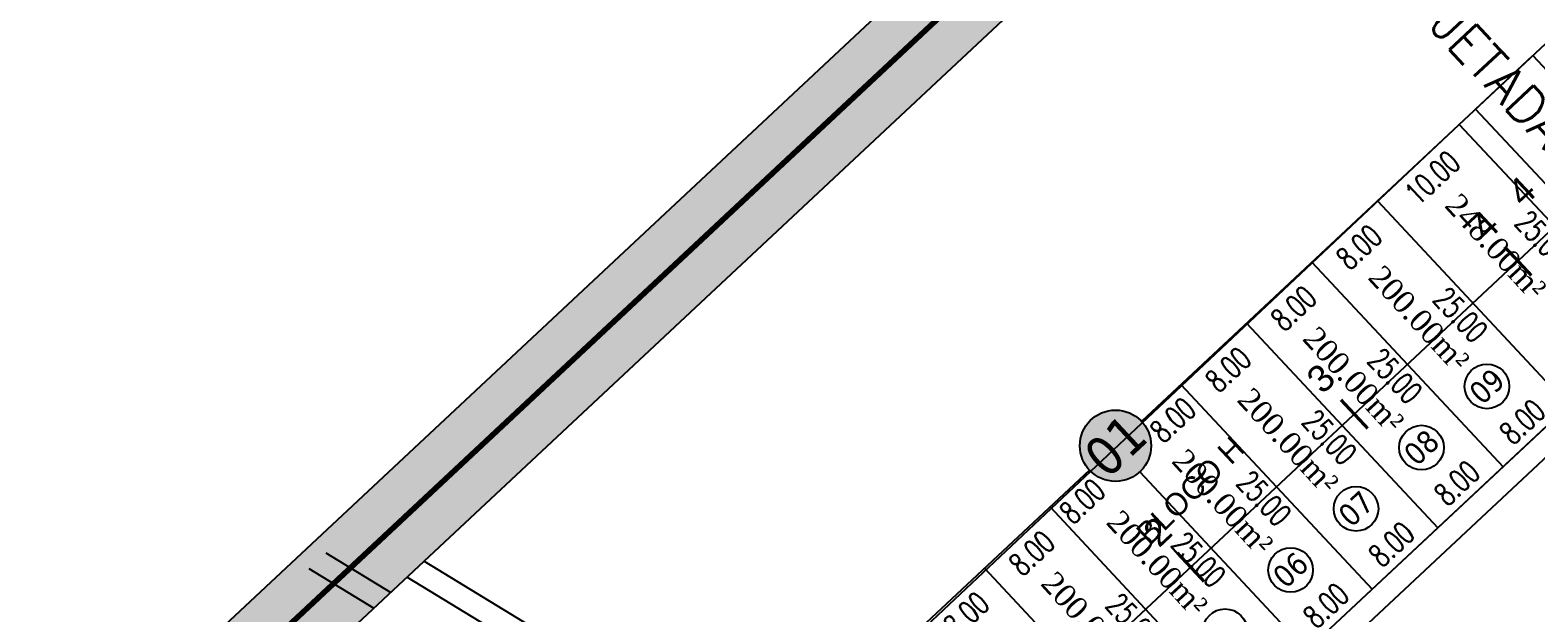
# Model space of a CAD drawing. Header units: metres. Extents: x 436314 to 439216, y 9612307 to 9615043.
# Drawn here: x 437145.4 to 437279.8, y 9614732.3 to 9614784.3 of the extents above; entities that cross this region are included whole.
import ezdxf

# ---------------------------------------------------------------- set-up
doc = ezdxf.new("R2010")
doc.units = ezdxf.units.M
doc.header["$PDMODE"] = 35
doc.header["$PDSIZE"] = 0.1
doc.linetypes.add('ACAD_ISO02W100', pattern=[15, 12, -3])
doc.linetypes.add('HIDDEN', pattern=[9.524999999999995, 6.349999999999998, -3.174999999999998])
for name, color, linetype in [('ADUTORA', 90, 'Continuous'), ('Auxiliar', 7, 'Continuous'), ('COTAS', 10, 'Continuous'), ('Eixo Acesso', 2, 'ACAD_ISO02W100'), ('Estacas', 7, 'Continuous'), ('Layer3', 1, 'Continuous'), ('M_FIO', 32, 'Continuous'), ('ÁREA', 7, 'Continuous')]:
    doc.layers.add(name, color=color, linetype=linetype)
doc.layers.get('0').off()
doc.styles.add('ARIAL', font='arial.ttf')
doc.styles.add('COTAS', font='romans.shx', dxfattribs={"width": 0.7})
doc.styles.add('symplex', font='simplex.shx', dxfattribs={"bigfont": 'bigfont.shx'})
doc.styles.add('tahoma', font='tahoma.ttf')
doc.styles.add('ÁREA', font='times.ttf', dxfattribs={"height": 2})
doc.dimstyles.new('C-75', dxfattribs={"dimtxt": 2, "dimasz": 0.2, "dimexe": 0, "dimexo": 0, "dimgap": 1, "dimtad": 0, "dimzin": 4, "dimdsep": 46, "dimtxsty": 'COTAS', "dimblk1": 'BOL-COT', "dimblk2": 'BOL-COT', "dimsah": 1, "dimcen": 0.1, "dimse1": 1, "dimse2": 1, "dimsd1": 1, "dimsd2": 1, "dimclrd": 8, "dimclre": 256, "dimclrt": 256, "dimaunit": 1, "dimadec": 3, "dimazin": 0, "dimtfac": 0.5, "dimtix": 1, "dimtmove": 0, "dimatfit": 3, "dimldrblk": 'BOL-COT', "dimfxl": 1, "dimtolj": 1, "dimtzin": 0, "dimarcsym": 0})

# ---------------------------------------------------------------- blocks, each defined once
blk = doc.blocks.new('Est')
at = {"const_width": 0.2}
blk.add_lwpolyline([(0, -1.19999999925494), (0, 1.200000001117586)], dxfattribs=at)
blk = doc.blocks.new('*D227')
at = {"layer": 'Defpoints', "color": 0, "transparency": 16777216}
for p in [(2461.771410640294, 1186.543914005491), (2460.249715135805, 1161.54385989643), (2461.772299326165, 1161.543914020392)]:
    blk.add_point(p, dxfattribs=at)
at = {"layer": 'Layer3', "transparency": 16777216, "insert": (2460.24927079287, 1174.043859888979), "char_height": 2, "attachment_point": 5, "rotation": 270.00203671798795, "style": 'COTAS'}
blk.add_mtext('\\A1;25.00', dxfattribs=at)
blk = doc.blocks.new('BOL-COT')
at = {"layer": 'COTAS'}
for p, q in [((-1.999999999999943, 8.53e-14), (2, 8.53e-14)), ((0, -2.999999999999971), (0, 3.000000000000028))]:
    blk.add_line(p, q, dxfattribs=at)
blk.add_circle((0, 0), 0.4, dxfattribs=at)
blk = doc.blocks.new('*D228')
at = {"layer": 'Defpoints', "color": 0, "transparency": 16777216}
for p in [(2453.771410644544, 1186.543629626143), (2461.771410640294, 1186.543914005491), (2461.771478325903, 1184.639820520166)]:
    blk.add_point(p, dxfattribs=at)
at = {"layer": 'Layer3', "transparency": 16777216, "insert": (2457.771478328028, 1184.639678330491), "char_height": 2, "attachment_point": 5, "rotation": 0.0020367170540038534, "style": 'COTAS'}
blk.add_mtext('\\A1;8.00', dxfattribs=at)
blk = doc.blocks.new('*D230')
at = {"layer": 'Defpoints', "color": 0, "transparency": 16777216}
for p in [(2469.771410637384, 1186.544218823645), (2468.249715125793, 1161.544164718358), (2469.77229932244, 1161.544218842271)]:
    blk.add_point(p, dxfattribs=at)
at = {"layer": 'Layer3', "transparency": 16777216, "insert": (2468.249270783266, 1174.044164709045), "char_height": 2, "attachment_point": 5, "rotation": 270.00203671612064, "style": 'COTAS'}
blk.add_mtext('\\A1;25.00', dxfattribs=at)
blk = doc.blocks.new('*D231')
at = {"layer": 'Defpoints', "color": 0, "transparency": 16777216}
for p in [(2461.771410641576, 1186.543934449884), (2469.771410637385, 1186.544218823645), (2469.771478321663, 1184.640125349495)]:
    blk.add_point(p, dxfattribs=at)
at = {"layer": 'Layer3', "transparency": 16777216, "insert": (2465.771478323758, 1184.639983162615), "char_height": 2, "attachment_point": 5, "rotation": 0.002036677033337286, "style": 'COTAS'}
blk.add_mtext('\\A1;8.00', dxfattribs=at)
blk = doc.blocks.new('*D233')
at = {"layer": 'Defpoints', "color": 0, "transparency": 16777216}
for p in [(2477.771410632437, 1186.544503208581), (2476.249715128355, 1161.544449097657), (2477.772299318307, 1161.544503221619)]:
    blk.add_point(p, dxfattribs=at)
at = {"layer": 'Layer3', "transparency": 16777216, "insert": (2476.24927078542, 1174.044449091138), "char_height": 2, "attachment_point": 5, "rotation": 270.0020367179878, "style": 'COTAS'}
blk.add_mtext('\\A1;25.00', dxfattribs=at)
blk = doc.blocks.new('*D234')
at = {"layer": 'Defpoints', "color": 0, "transparency": 16777216}
for p in [(2485.772237140143, 1163.293749837536), (2477.772299315979, 1161.544482777226), (2485.772299311963, 1161.544767156574)]:
    blk.add_point(p, dxfattribs=at)
at = {"layer": 'Layer3', "transparency": 16777216, "insert": (2481.772237142152, 1163.293607647862), "char_height": 2, "attachment_point": 5, "rotation": 0.0020367170539408283, "style": 'COTAS'}
blk.add_mtext('\\A1;8.00', dxfattribs=at)
blk = doc.blocks.new('*D235')
at = {"layer": 'Defpoints', "color": 0, "transparency": 16777216}
for p in [(2485.771410627082, 1186.544767143535), (2484.249715119449, 1161.544713032672), (2485.772299311962, 1161.544767156574)]:
    blk.add_point(p, dxfattribs=at)
at = {"layer": 'Layer3', "transparency": 16777216, "insert": (2484.24927077701, 1174.044713026153), "char_height": 2, "attachment_point": 5, "rotation": 270.00203671571995, "style": 'COTAS'}
blk.add_mtext('\\A1;25.00', dxfattribs=at)
blk = doc.blocks.new('*D236')
at = {"layer": 'Defpoints', "color": 0, "transparency": 16777216}
for p in [(2493.772237134322, 1163.29405466314), (2485.772299310391, 1161.544787599105), (2493.772299306142, 1161.545071978453)]:
    blk.add_point(p, dxfattribs=at)
at = {"layer": 'Layer3', "transparency": 16777216, "insert": (2489.772237136447, 1163.293912473466), "char_height": 2, "attachment_point": 5, "rotation": 0.0020367170540038534, "style": 'COTAS'}
blk.add_mtext('\\A1;8.00', dxfattribs=at)
blk = doc.blocks.new('*D237')
at = {"layer": 'Defpoints', "color": 0, "transparency": 16777216}
for p in [(2493.771410620329, 1186.545071963552), (2492.24971511392, 1161.545017854494), (2493.772299306142, 1161.545071978453)]:
    blk.add_point(p, dxfattribs=at)
at = {"layer": 'Layer3', "transparency": 16777216, "insert": (2492.249270771014, 1174.045017847044), "char_height": 2, "attachment_point": 5, "rotation": 270.0020367178546, "style": 'COTAS'}
blk.add_mtext('\\A1;25.00', dxfattribs=at)
blk = doc.blocks.new('*D238')
at = {"layer": 'Defpoints', "color": 0, "transparency": 16777216}
for p in [(2485.771410626441, 1186.544787584203), (2493.771410620329, 1186.545071963552), (2493.771478305938, 1184.640978474501)]:
    blk.add_point(p, dxfattribs=at)
at = {"layer": 'Layer3', "transparency": 16777216, "insert": (2489.771478308993, 1184.640836284827), "char_height": 2, "attachment_point": 5, "rotation": 0.002036717054473679, "style": 'COTAS'}
blk.add_mtext('\\A1;8.00', dxfattribs=at)
blk = doc.blocks.new('*D239')
at = {"layer": 'Defpoints', "color": 0, "transparency": 16777216}
for p in [(2501.772237131353, 1163.29433904435), (2493.772299307073, 1161.545071978453), (2501.772299303173, 1161.545356357801)]:
    blk.add_point(p, dxfattribs=at)
at = {"layer": 'Layer3', "transparency": 16777216, "insert": (2497.772237133303, 1163.294196854676), "char_height": 2, "attachment_point": 5, "rotation": 0.0020367170539121807, "style": 'COTAS'}
blk.add_mtext('\\A1;8.00', dxfattribs=at)
blk = doc.blocks.new('*D240')
at = {"layer": 'Defpoints', "color": 0, "transparency": 16777216}
for p in [(2501.771410617302, 1186.545356344763), (2500.24971511002, 1161.545302233839), (2501.772299303173, 1161.545356357801)]:
    blk.add_point(p, dxfattribs=at)
at = {"layer": 'Layer3', "transparency": 16777216, "insert": (2500.249270767085, 1174.04530222732), "char_height": 2, "attachment_point": 5, "rotation": 270.0020367179878, "style": 'COTAS'}
blk.add_mtext('\\A1;25.00', dxfattribs=at)
blk = doc.blocks.new('*D241')
at = {"layer": 'Defpoints', "color": 0, "transparency": 16777216}
for p in [(2493.771410622425, 1186.545071967277), (2501.771410617303, 1186.545356344763), (2501.771478302468, 1184.641262866888)]:
    blk.add_point(p, dxfattribs=at)
at = {"layer": 'Layer3', "transparency": 16777216, "insert": (2497.771478305028, 1184.641120678145), "char_height": 2, "attachment_point": 5, "rotation": 0.002036703714005118, "style": 'COTAS'}
blk.add_mtext('\\A1;8.00', dxfattribs=at)
blk = doc.blocks.new('*D242')
at = {"layer": 'Defpoints', "color": 0, "transparency": 16777216}
for p in [(2509.772237123379, 1163.29462341066), (2501.772299300146, 1161.545356354076), (2509.772299295199, 1161.545640733424)]:
    blk.add_point(p, dxfattribs=at)
at = {"layer": 'Layer3', "transparency": 16777216, "insert": (2505.772237125853, 1163.294481220986), "char_height": 2, "attachment_point": 5, "rotation": 0.0020367170541814705, "style": 'COTAS'}
blk.add_mtext('\\A1;8.00', dxfattribs=at)
blk = doc.blocks.new('*D243')
at = {"layer": 'Defpoints', "color": 0, "transparency": 16777216}
for p in [(2509.771410611307, 1186.545640722248), (2508.249715102802, 1161.545586609582), (2509.772299295198, 1161.545640733424)]:
    blk.add_point(p, dxfattribs=at)
at = {"layer": 'Layer3', "transparency": 16777216, "insert": (2508.249270760857, 1174.045586603993), "char_height": 2, "attachment_point": 5, "rotation": 270.00203671345196, "style": 'COTAS'}
blk.add_mtext('\\A1;25.00', dxfattribs=at)
blk = doc.blocks.new('*D244')
at = {"layer": 'Defpoints', "color": 0, "transparency": 16777216}
for p in [(2501.771410615323, 1186.5453563429), (2509.771410611307, 1186.545640722248), (2509.771478296916, 1184.641547233197)]:
    blk.add_point(p, dxfattribs=at)
at = {"layer": 'Layer3', "transparency": 16777216, "insert": (2505.771478298923, 1184.641405043523), "char_height": 2, "attachment_point": 5, "rotation": 0.0020367170539408283, "style": 'COTAS'}
blk.add_mtext('\\A1;8.00', dxfattribs=at)
blk = doc.blocks.new('*D246')
at = {"layer": 'Defpoints', "color": 0, "transparency": 16777216}
for p in [(2519.771410604265, 1186.545996193174), (2518.249715095643, 1161.545942082317), (2519.772299289029, 1161.545996206212)]:
    blk.add_point(p, dxfattribs=at)
at = {"layer": 'Layer3', "transparency": 16777216, "insert": (2518.24927075326, 1174.045942075798), "char_height": 2, "attachment_point": 5, "rotation": 270.0020367154532, "style": 'COTAS'}
blk.add_mtext('\\A1;25.00', dxfattribs=at)
blk = doc.blocks.new('*D247')
at = {"layer": 'Defpoints', "color": 0, "transparency": 16777216}
for p in [(2509.771410611307, 1186.545640722248), (2519.77141060636, 1186.545946695241), (2519.771467327558, 1184.692149143997)]:
    blk.add_point(p, dxfattribs=at)
at = {"layer": 'Layer3', "transparency": 16777216, "insert": (2514.771467330032, 1184.6919961575), "char_height": 2, "attachment_point": 5, "rotation": 0.0017530961168565568, "style": 'COTAS'}
blk.add_mtext('\\A1;10.00', dxfattribs=at)
blk = doc.blocks.new('*D860')
at = {"layer": 'Defpoints', "color": 0, "transparency": 16777216}
for p in [(2477.750999252511, 1185.862405460659), (2485.750999247097, 1185.862669397476), (2485.751036801012, 1184.724399520879)]:
    blk.add_point(p, dxfattribs=at)
at = {"layer": 'Layer3', "transparency": 16777216, "insert": (2483.088947931387, 1184.724311692971), "char_height": 2, "attachment_point": 5, "rotation": 0.0018903082142516224, "style": 'COTAS'}
blk.add_mtext('\\A1;8.00', dxfattribs=at)
blk = doc.blocks.new('*D861')
at = {"layer": 'Defpoints', "color": 0, "transparency": 16777216}
for p in [(2466.889901279728, 1186.083282564166), (2474.889901274373, 1186.083546499121), (2474.889938828024, 1184.945276610728)]:
    blk.add_point(p, dxfattribs=at)
at = {"layer": 'Layer3', "transparency": 16777216, "insert": (2472.22784995779, 1184.94518878344), "char_height": 2, "attachment_point": 5, "rotation": 0.001890294874023704, "style": 'COTAS'}
blk.add_mtext('\\A1;8.00', dxfattribs=at)
blk = doc.blocks.new('atutu')
at = {"layer": 'Layer3', "ltscale": 5}
h = blk.add_hatch(dxfattribs=at)
h.set_pattern_fill('AR-SAND', color=49, scale=0.1)
h.set_pattern_definition([(37.50000000000001, (-475087.5949620029, -9591321.841822851), (-0.0062993358109608, 0.1926823769013159), [0, -0.152, 0, -0.17, 0, -0.1625]), (7.499999999999999, (-475087.5949620029, -9591321.841822851), (0.1769776705267727, 0.282214606522974), [0, -0.082, 0, -0.137, 0, -0.0525]), (327.5, (-475087.7179620029, -9591321.841822851), (0.3114141861751495, 0.0005659053536965), [0, -0.05, 0, -0.18, 0, -0.235]), (317.5, (-475087.7179620029, -9591321.841822851), (0.3006126604572294, 0.087767556493425), [0, -0.025, 0, -0.118, 0, -0.135])])
h.paths.add_polyline_path([(2864.465890253394, 1229.158218192268), (2384.964919384127, 1229.158218192268), (2384.964919384127, 1225.230022257525), (2864.465890253394, 1225.158218192268)])
h.paths.add_polyline_path([(2864.465890253394, 1225.158218192268), (2384.964919384127, 1225.230022257525), (2384.964919384127, 1221.158218192267), (2864.465890253394, 1221.158218192267)])
at = {"layer": 'Layer3'}
h = blk.add_hatch(color=101, dxfattribs=at)
h.dxf.hatch_style = 1
h.set_gradient(color1=(131, 236, 156), color2=(83, 228, 117), one_color=1, tint=0.6100000143051147)
h.paths.add_polyline_path([(2480.085511452193, 1184.359383661631, 1), (2475.457309813786, 1188.729622749943, 1)])
at = {"layer": 'Layer3', "color": 0}
for p, q in [((2461.771410639014, 1186.543934494588), (2461.772299326165, 1161.543914020392)), ((2469.771410636046, 1186.544218872073), (2469.772299322149, 1161.544198401603)), ((2485.771410625859, 1186.544787630769), (2485.772299311963, 1161.544767156574)), ((2493.771410620912, 1186.545072011981), (2493.772299307771, 1161.545051537785)), ((2501.771410616721, 1186.545356391329), (2501.772299302708, 1161.545335913408)), ((2509.771410610725, 1186.545640772539), (2509.77229929677, 1161.545620290893)), ((2519.77141060636, 1186.545946695241), (2519.772228193609, 1163.54603342)), ((2477.7715237709, 1183.361746512684), (2477.772299318016, 1161.544482779089))]:
    blk.add_line(p, q, dxfattribs=at)
at = {"layer": 'Layer3', "color": 9}
for points in [[(2384.964919384127, 1229.158218192268), (2864.465890253394, 1229.158218192268)], [(2384.964919384127, 1221.158218192267), (2864.465890253394, 1221.158218192267)]]:
    blk.add_lwpolyline(points, dxfattribs=at)
at = {"layer": 'Layer3', "color": 0}
for points in [[(2419.748503233097, 1227.712133059609), (2421.568901361456, 1221.158218192267)], [(2425.656776719343, 1221.158218192267), (2435.271410654497, 1186.542992374259)], [(2474.588674385474, 1186.544390239152), (2435.271410653799, 1186.542992377985)], [(2702.797284304887, 1186.552503822702), (2480.954146878236, 1186.544616554263)], [(2437.272299338854, 1161.543043107125), (2517.772289972252, 1161.545904670242)]]:
    blk.add_lwpolyline(points, dxfattribs=at)
at = {"layer": 'Layer3', "color": 40, "linetype": 'HIDDEN', "const_width": 0.5}
blk.add_lwpolyline([(2384.964919384127, 1225.230022257525), (2864.465890253394, 1225.158218192268)], dxfattribs=at)
at = {"layer": 'Layer3', "color": 0}
for centre, radius in [((2477.771410631098, 1186.544482764188), 3.182736247992434), ((2473.613423946396, 1167.766741160634), 1.990958139869911), ((2481.613423939818, 1167.767005093726), 1.990958139869911), ((2489.613423934288, 1167.767309917468), 1.990958139869911), ((2497.613423931203, 1167.767594294953), 1.990958139869911), ((2505.613423923171, 1167.767878670576), 1.990958139869911)]:
    blk.add_circle(centre, radius, dxfattribs=at)
at = {"layer": 'M_FIO'}
for p, q in [((2521.771410602634, 1186.546073135319), (2521.772257640574, 1162.717691542912)), ((2521.77141060374, 1186.546073135319), (2521.77225764168, 1162.717691542912))]:
    blk.add_line(p, q, dxfattribs=at)
for points in [[(2417.677099616466, 1227.712133059609), (2419.497497744766, 1221.158218192267)], [(2423.585373102478, 1221.158218192267), (2433.272600983992, 1186.281634960654)], [(2521.77141060374, 1186.546073135319), (2528.771410593845, 1186.546316651958)], [(2528.771410592739, 1186.546316651958), (2528.772257631436, 1162.717907963652)], [(2528.771410593845, 1186.546316651958), (2528.772257632541, 1162.717907963652)], [(2436.443941801985, 1159.543055923986), (2518.600844612834, 1159.545976393256)], [(2436.443941803091, 1159.543055923986), (2518.600844613941, 1159.545976393256)]]:
    blk.add_lwpolyline(points, dxfattribs=at)
at = {"layer": 'ADUTORA', "color": 7, "style": 'symplex'}
blk.add_text('RUA PROJETADA K', height=3.284297485517897, rotation=270.0256716937466, dxfattribs=at).set_placement((2523.682582171599, 1214.658218192268))
at = {"layer": 'Layer3', "color": 1, "insert": (2477.771410632553, 1186.544503210443), "char_height": 3.499999999999999, "attachment_point": 5, "rotation": 0.0020370548664193034, "style": 'tahoma'}
blk.add_mtext('\\A1;01', dxfattribs=at)
at = {"layer": 'Layer3', "color": 5, "char_height": 1.999999999999999, "attachment_point": 5, "rotation": 0.0020370548664193034, "style": 'tahoma'}
for s, insert in [('\\A1;06', (2481.613423938014, 1167.767005088139)), ('\\A1;07', (2489.613423934347, 1167.767309917468)), ('\\A1;08', (2497.61342393132, 1167.767594291228)), ('\\A1;09', (2505.613423923229, 1167.767878666851))]:
    blk.add_mtext(s, dxfattribs=dict(at, insert=insert))
at = {"layer": 'ÁREA', "linetype": 'Continuous', "lineweight": -2, "extrusion": (-0.0006588081243978, -0.0262267346955952, 0.9996558029437242), "style": 'ÁREA'}
for p in [(2433.909302078378, 1243.091674321993, -37.13755957384726), (2441.9067721318, 1243.292783732755, -37.1428374971001), (2449.904242689671, 1243.493872695604, -37.14811488424115), (2457.901712217979, 1243.695002523931, -37.15339334385748), (2465.89918226996, 1243.896111917883, -37.15867126704767), (2473.896652312026, 1244.097221317178, -37.1639491902616)]:
    blk.add_text('200.00m²', height=1.999999999999999, rotation=270.9999999799873, dxfattribs=at).set_placement(p)
at = {"layer": 'ÁREA', "linetype": 'Continuous', "lineweight": -2, "extrusion": (-0.0006588081243978, -0.0262267346955952, 0.9996558029437244), "style": 'ÁREA'}
blk.add_text('248.00m²', height=1.999999999999999, rotation=270.9999999799873, dxfattribs=at).set_placement((2483.282407347876, 1244.345186634697, -37.17045680243707))
at = {"layer": 'Layer3', "color": 0}
for p1, p2, distance, picture, middle in [((2453.771410644544, 1186.543629626143), (2461.771410640295, 1186.543914005491), -1.904093486527917, '*D228', (2457.771478328028, 1184.639678330491)), ((2461.771410640295, 1186.543914005491), (2461.772299326165, 1161.543914020392), -1.5225841913217781, '*D227', (2460.24927079287, 1174.043859888979)), ((2461.771410641575, 1186.543934449884), (2469.771410637384, 1186.544218823645), -1.9040934753529084, '*D231', (2465.771478323758, 1184.639983162615)), ((2469.771410637384, 1186.544218823645), (2469.77229932244, 1161.544218842271), -1.5225841976091132, '*D230', (2468.249270783266, 1174.044164709045)), ((2477.771410632437, 1186.544503208581), (2477.772299318307, 1161.544503221619), -1.5225841909138698, '*D233', (2476.24927078542, 1174.044449091138)), ((2485.771410627082, 1186.544767143536), (2485.772299311963, 1161.544767156574), -1.5225841934759141, '*D235', (2484.24927077701, 1174.044713026153)), ((2485.771410626441, 1186.544787584203), (2493.771410620329, 1186.545071963552), -1.9040934902538895, '*D238', (2489.771478308993, 1184.640836284827)), ((2493.771410620329, 1186.545071963552), (2493.772299306142, 1161.545071978453), -1.522584193183968, '*D237', (2492.249270771014, 1174.045017847044)), ((2493.771410622425, 1186.545071967277), (2501.771410617303, 1186.545356344763), -1.904093479078003, '*D241', (2497.771478305028, 1184.641120678145)), ((2501.771410617303, 1186.545356344763), (2501.772299303173, 1161.545356357801), -1.5225841941148364, '*D240', (2500.249270767085, 1174.04530222732)), ((2501.771410615324, 1186.5453563429), (2509.771410611307, 1186.545640722248), -1.904093490254117, '*D244', (2505.771478298923, 1184.641405043523)), ((2509.771410611307, 1186.545640722248), (2509.772299295199, 1161.545640733424), -1.5225841933590418, '*D243', (2508.249270760857, 1174.045586603993)), ((2509.771410611307, 1186.545640722248), (2519.77141060636, 1186.545946695241), -1.853797552111573, '*D247', (2514.771467330032, 1184.6919961575)), ((2519.771410604264, 1186.545996193173), (2519.772299289029, 1161.545996206212), -1.5225841943481193, '*D246', (2518.24927075326, 1174.045942075798)), ((2477.772299315979, 1161.544482777226), (2485.772299311963, 1161.544767156574), 1.7489826820671956, '*D234', (2481.772237142152, 1163.293607647862)), ((2485.772299310391, 1161.544787599105), (2493.772299306142, 1161.545071978453), 1.748982685792031, '*D236', (2489.772237136447, 1163.293912473466)), ((2493.772299307073, 1161.545071978453), (2501.772299303173, 1161.545356357801), 1.748982687653994, '*D239', (2497.772237133303, 1163.294196854676)), ((2501.772299300146, 1161.545356354076), (2509.772299295199, 1161.545640733424), 1.7489826783409959, '*D242', (2505.772237125853, 1163.294481220986))]:
    dim = blk.add_aligned_dim(p1=p1, p2=p2, distance=distance, dimstyle='C-75', dxfattribs=at)
    dim.commit()
    dim.dimension.update_dxf_attribs({"geometry": picture, "text_midpoint": middle})
for base, p1, p2, angle, picture, middle in [((2474.889938828024, 1184.945276610728), (2466.889901279728, 1186.083282564166), (2474.889901274373, 1186.083546499121), 0.0018902948740200914, '*D861', (2472.22784995779, 1184.94518878344)), ((2485.751036801012, 1184.724399520879), (2477.75099925251, 1185.862405460659), (2485.750999247097, 1185.862669397476), 0.001890308210990282, '*D860', (2483.088947931387, 1184.724311692971))]:
    dim = blk.add_linear_dim(base=base, p1=p1, p2=p2, angle=angle, dimstyle='C-75', dxfattribs=at)
    dim.commit()
    dim.dimension.update_dxf_attribs({"geometry": picture, "text_midpoint": middle, "dimtype": 129})

msp = doc.modelspace()

# ---------------------------------------------------------------- linework, layer by layer
at = {"layer": 'Auxiliar', "color": 2, "linetype": 'Continuous', "lineweight": -3}
for p, q in [((437211.4214122531, 9614717.973984528), (437272.9701835289, 9614775.874338957)), ((437288.6751447334, 9614759.070939712), (437272.9701835289, 9614775.874338957)), ((437229.7773808925, 9614701.268670443), (437288.5800917471, 9614756.244115498))]:
    msp.add_line(p, q, dxfattribs=at)
at = {"layer": 'Eixo Acesso', "color": 2, "linetype": 'Continuous', "lineweight": -3, "ltscale": 3}
msp.add_line((437219.7788822943, 9614709.032966398), (437281.5054978707, 9614766.742046766), dxfattribs=at)

# ---------------------------------------------------------------- block references
at = {"rotation": 43.07140519794264}
msp.add_blockref('atutu', (436242.5698856535, 9612188.321055599), dxfattribs=at)
at = {"layer": 'Estacas', "color": 7, "linetype": 'Continuous', "lineweight": -3, "xscale": 1.458333333106969, "yscale": 1.458333333106969, "zscale": 1.458333333106969, "rotation": 43.07343148259885}
for p in [(437278.2172053101, 9614763.66777584), (437263.6076245561, 9614750.009073475), (437248.9980438021, 9614736.350371117)]:
    msp.add_blockref('Est', p, dxfattribs=at)

# ---------------------------------------------------------------- texts
at = {"layer": 'ADUTORA', "color": 7, "extrusion": (0.2523981432401358, 0.1002419811213371, 0.9624171250085908), "style": 'ARIAL'}
msp.add_text('BLOCO H', height=2, rotation=292.2865637495469, dxfattribs=at).set_placement((8774397.253376964, -3806639.784118834, 1074160.312687436))
at = {"layer": 'Estacas', "color": 7, "linetype": 'Continuous', "lineweight": -3, "char_height": 2.399999999999999, "attachment_point": 8, "rotation": 43.073431482598856, "style": 'ARIAL'}
for s, insert in [('{\\C256;4}', (437279.3542522488, 9614769.043055732)), ('{\\C256;4}', (437276.0659596881, 9614765.968784807)), ('{\\C256;3}', (437261.4563789343, 9614752.310082447)), ('{\\C256;2}', (437246.8467981803, 9614738.651380084))]:
    msp.add_mtext(s, dxfattribs=dict(at, insert=insert))

doc.saveas('drawing.dxf')
